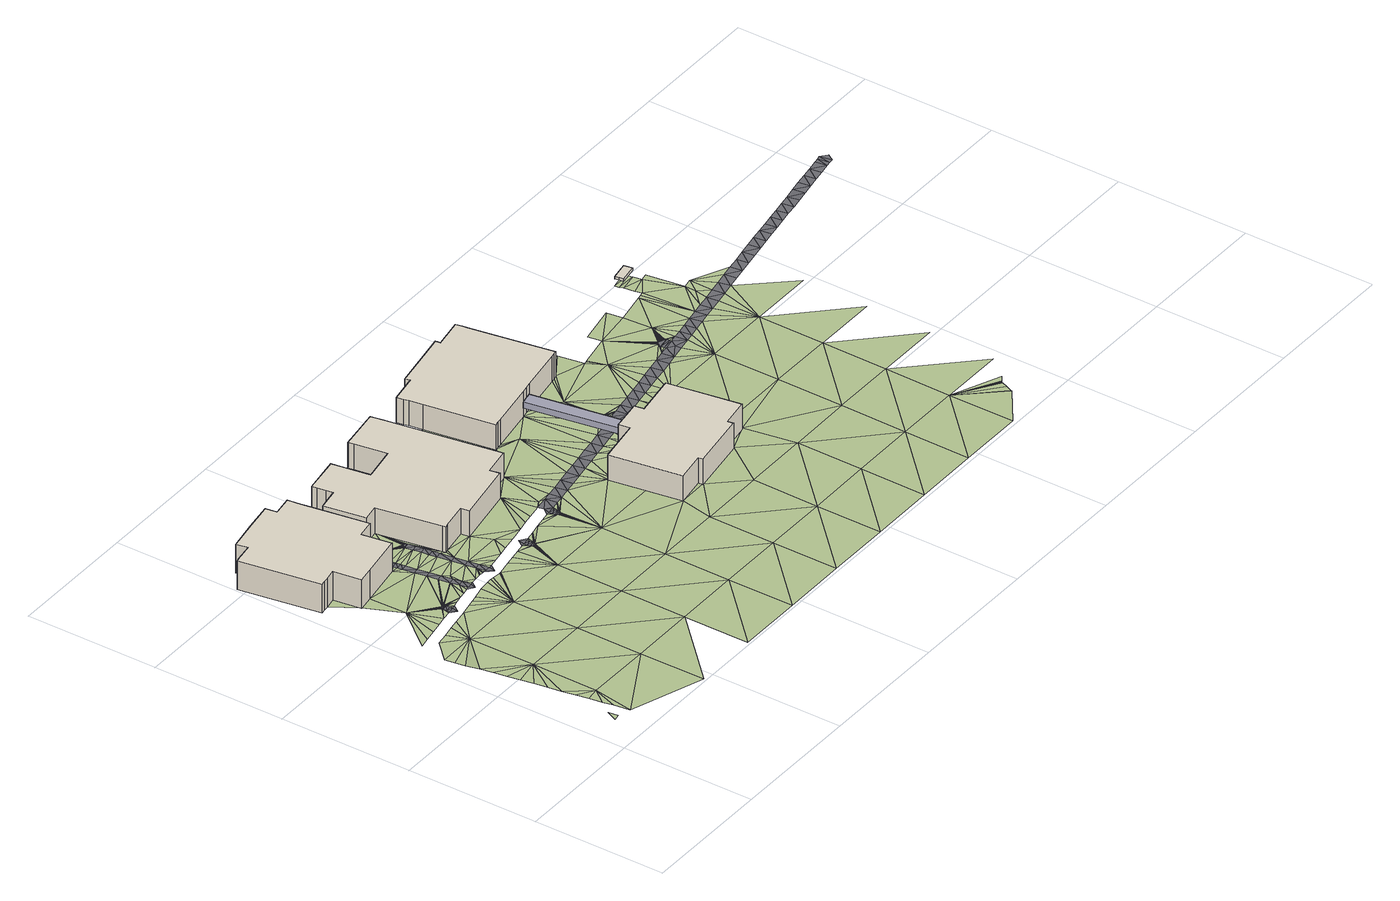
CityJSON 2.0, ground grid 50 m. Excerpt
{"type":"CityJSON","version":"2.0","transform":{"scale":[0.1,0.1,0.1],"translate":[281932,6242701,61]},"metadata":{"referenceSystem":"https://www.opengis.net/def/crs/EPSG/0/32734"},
"CityObjects":{
"building1":{"type":"Building","attributes":{"osm_building":"university","osm_building:levels":"3.5","osm_address":"Auditorium Bellville 7530 Cape Town","plus_code":"4FRW3J9R+39H","ground_height":62.15,"building_height":11.1,"roof_height":73.25},"geometry":[{"type":"Solid","lod":"1","boundaries":[[[[0,1,2,3]],[[1,4,5,2]],[[4,6,7,5]],[[6,8,9,7]],[[8,10,11,9]],[[10,12,13,11]],[[12,14,15,13]],[[14,16,17,15]],[[16,18,19,17]],[[18,20,21,19]],[[20,22,23,21]],[[22,24,25,23]],[[24,26,27,25]],[[26,28,29,27]],[[28,30,31,29]],[[30,32,33,31]],[[32,34,35,33]],[[34,36,37,35]],[[36,38,39,37]],[[38,0,3,39]],[[3,2,5,7,9,11,13,15,17,19,21,23,25,27,29,31,33,35,37,39]],[[38,36,34,32,30,28,26,24,22,20,18,16,14,12,10,8,6,4,1,0]]]]}]},
"building2":{"type":"Building","attributes":{"osm_building":"university","osm_building:levels":"3","osm_building:part":"university","osm_address":"Student Centre Bellville Cape Town","plus_code":"4FRW3J9R+3J6","ground_height":62.25,"building_height":9.7,"roof_height":71.95},"geometry":[{"type":"Solid","lod":"1","boundaries":[[[[40,41,42,43]],[[41,44,45,42]],[[44,46,47,45]],[[46,48,49,47]],[[48,50,51,49]],[[50,52,53,51]],[[52,54,55,53]],[[54,56,57,55]],[[56,58,59,57]],[[58,60,61,59]],[[60,62,63,61]],[[62,64,65,63]],[[64,66,67,65]],[[66,68,69,67]],[[68,70,71,69]],[[70,72,73,71]],[[72,74,75,73]],[[74,76,77,75]],[[76,78,79,77]],[[78,80,81,79]],[[80,82,83,81]],[[82,84,85,83]],[[84,86,87,85]],[[86,88,89,87]],[[88,40,43,89]],[[43,42,45,47,49,51,53,55,57,59,61,63,65,67,69,71,73,75,77,79,81,83,85,87,89]],[[88,86,84,82,80,78,76,74,72,70,68,66,64,62,60,58,56,54,52,50,48,46,44,41,40]]]]}]},
"building3":{"type":"Building","attributes":{"osm_building":"university","osm_building:levels":"3","osm_address":"Post Graduate Study and Student Services Bellville 7530 Cape Town","plus_code":"4FRW3J8R+RWR","ground_height":62.61,"building_height":9.7,"roof_height":72.31},"geometry":[{"type":"Solid","lod":"1","boundaries":[[[[90,91,92,93]],[[91,94,95,92]],[[94,96,97,95]],[[96,98,99,97]],[[98,100,101,99]],[[100,102,103,101]],[[102,104,105,103]],[[104,106,107,105]],[[106,108,109,107]],[[108,110,111,109]],[[110,112,113,111]],[[112,114,115,113]],[[114,116,117,115]],[[116,118,119,117]],[[118,120,121,119]],[[120,122,123,121]],[[122,90,93,123]],[[93,92,95,97,99,101,103,105,107,109,111,113,115,117,119,121,123]],[[122,120,118,116,114,112,110,108,106,104,102,100,98,96,94,91,90]]]]}]},
"bridge1":{"type":"Bridge","attributes":{"osm_building":"bridge","osm_building:levels":"2","osm_building:min_level":"1","osm_layer":"1","osm_min_height":"3.3","ground_height":62.81,"min_height":66.11,"building_height":5.6,"max_height":68.41},"geometry":[{"type":"Solid","lod":"1","boundaries":[[[[124,125,126,127]],[[125,128,129,126]],[[128,130,131,129]],[[130,132,133,131]],[[132,134,135,133]],[[134,124,127,135]],[[127,126,129,131,133,135]],[[134,132,130,128,125,124]]]]}]},
"building4":{"type":"Building","attributes":{"osm_building":"university","osm_building:levels":"3","osm_address":"Library Bellville 7530 Cape Town","plus_code":"4FRW3J9R+3VM","ground_height":62.68,"building_height":9.7,"roof_height":72.38},"geometry":[{"type":"Solid","lod":"1","boundaries":[[[[136,137,138,139]],[[137,140,141,138]],[[140,142,143,141]],[[142,144,145,143]],[[144,146,147,145]],[[146,148,149,147]],[[148,150,151,149]],[[150,152,153,151]],[[152,154,155,153]],[[154,156,157,155]],[[156,158,159,157]],[[158,160,161,159]],[[160,162,163,161]],[[162,164,165,163]],[[164,166,167,165]],[[166,168,169,167]],[[168,170,171,169]],[[170,172,173,171]],[[172,174,175,173]],[[174,176,177,175]],[[176,136,139,177]],[[139,138,141,143,145,147,149,151,153,155,157,159,161,163,165,167,169,171,173,175,177]],[[176,174,172,170,168,166,164,162,160,158,156,154,152,150,148,146,144,142,140,137,136]]]]}]},
"building5":{"type":"Building","attributes":{"osm_building":"roof","osm_building:levels":"1","osm_layer":"1","ground_height":63.45,"bottom_roof_height":66.25,"top_roof_height":67.25},"geometry":[{"type":"Solid","lod":"1","boundaries":[[[[178,179,180,181]],[[179,182,183,180]],[[182,184,185,183]],[[184,186,187,185]],[[186,188,189,187]],[[188,178,181,189]],[[181,180,183,185,187,189]],[[188,186,184,182,179,178]]]]}]},
"terrain1":{"type":"TINRelief","geometry":[{"type":"CompositeSurface","lod":"1","boundaries":[[[190,191,192]],[[193,194,195]],[[196,193,195]],[[197,196,195]],[[195,198,197]],[[195,199,198]],[[200,199,201]],[[201,202,200]],[[201,203,202]],[[203,201,204]],[[195,201,199]],[[205,204,201]],[[201,206,205]],[[207,206,208]],[[208,209,207]],[[208,210,209]],[[194,211,195]],[[206,201,208]],[[212,210,208]],[[195,211,201]],[[213,211,194]],[[214,215,216]],[[217,212,208]],[[215,218,216]],[[219,217,208]],[[201,220,208]],[[219,208,221]],[[218,222,216]],[[223,224,225]],[[201,211,220]],[[222,226,216]],[[221,208,227]],[[223,216,228]],[[226,229,216]],[[226,230,231]],[[232,216,229]],[[216,232,233]],[[234,226,231]],[[216,233,235]],[[234,236,226]],[[226,236,237]],[[238,216,235]],[[237,239,226]],[[239,229,226]],[[216,238,240]],[[241,216,240]],[[216,241,242]],[[216,242,243]],[[244,216,243]],[[244,245,216]],[[245,246,216]],[[246,247,216]],[[247,248,216]],[[249,250,230]],[[231,230,250]],[[227,208,251]],[[208,220,251]],[[252,253,254]],[[255,211,213]],[[253,252,256]],[[257,228,216]],[[258,259,260]],[[261,256,258]],[[262,258,260]],[[258,262,261]],[[256,252,258]],[[263,227,251]],[[216,248,264]],[[265,266,267]],[[268,267,266]],[[268,259,267]],[[258,267,259]],[[251,269,263]],[[270,271,272]],[[273,274,275]],[[270,272,276]],[[275,265,273]],[[264,248,271]],[[276,277,270]],[[270,277,274]],[[220,211,255]],[[278,269,251]],[[273,265,267]],[[257,216,264]],[[278,251,279]],[[228,257,280]],[[274,273,270]],[[264,271,270]],[[267,281,273]],[[282,279,251]],[[283,281,284]],[[283,273,281]],[[285,283,284]],[[220,286,251]],[[251,287,282]],[[288,289,280]],[[290,280,257]],[[290,291,280]],[[289,292,293]],[[288,280,291]],[[288,294,289]],[[295,296,297]],[[298,289,294]],[[251,299,287]],[[300,289,298]],[[300,292,289]],[[301,302,297]],[[303,293,292]],[[286,220,255]],[[293,303,304]],[[304,305,293]],[[306,293,305]],[[307,293,306]],[[307,308,293]],[[309,302,301]],[[293,308,310]],[[311,293,310]],[[293,311,312]],[[313,299,251]],[[297,296,314]],[[293,312,315]],[[293,315,316]],[[317,293,316]],[[317,318,293]],[[318,319,293]],[[251,320,313]],[[293,319,321]],[[301,297,322]],[[320,251,323]],[[323,251,324]],[[251,325,324]],[[319,326,321]],[[325,251,327]],[[328,321,326]],[[328,329,321]],[[297,314,322]],[[321,329,330]],[[331,332,309]],[[321,330,333]],[[309,301,331]],[[321,333,334]],[[334,335,321]],[[321,335,336]],[[337,332,338]],[[336,339,340]],[[340,341,342]],[[339,343,340]],[[344,340,343]],[[344,345,340]],[[345,346,340]],[[347,348,337]],[[346,349,340]],[[350,341,340]],[[350,340,349]],[[351,314,352]],[[348,353,354]],[[355,354,353]],[[356,342,355]],[[321,336,340]],[[357,351,352]],[[351,357,358]],[[301,322,331]],[[351,322,314]],[[358,359,351]],[[360,327,251]],[[338,332,331]],[[351,359,361]],[[337,338,362]],[[360,251,286]],[[351,361,363]],[[340,342,356]],[[362,347,337]],[[353,348,347]],[[340,364,321]],[[353,356,355]],[[365,321,366]],[[367,368,255]],[[321,364,366]],[[369,370,371]],[[356,372,340]],[[372,373,340]],[[373,374,340]],[[374,375,340]],[[375,376,340]],[[376,377,340]],[[377,378,340]],[[378,379,340]],[[380,340,379]],[[340,380,381]],[[381,382,340]],[[382,383,340]],[[383,384,340]],[[385,386,365]],[[384,387,340]],[[340,387,388]],[[340,389,364]],[[370,390,391]],[[369,390,370]],[[385,365,366]],[[392,393,72]],[[340,388,389]],[[70,394,392]],[[70,395,394]],[[70,392,72]],[[72,393,74]],[[327,360,396]],[[397,395,70]],[[70,398,397]],[[399,400,401]],[[286,255,368]],[[389,388,402]],[[402,403,389]],[[389,403,404]],[[389,404,405]],[[406,389,405]],[[407,389,406]],[[407,408,389]],[[391,390,409]],[[389,408,410]],[[410,411,389]],[[412,389,411]],[[398,70,389]],[[389,412,413]],[[401,389,413]],[[367,414,368]],[[389,401,400]],[[389,415,398]],[[400,415,389]],[[393,391,416]],[[385,366,417]],[[418,396,360]],[[416,74,393]],[[419,391,409]],[[420,418,360]],[[417,421,385]],[[422,385,421]],[[416,391,419]],[[423,360,286]],[[424,74,416]],[[420,360,425]],[[409,426,419]],[[425,360,427]],[[427,360,428]],[[428,360,429]],[[429,360,430]],[[430,360,431]],[[431,360,432]],[[432,360,433]],[[360,434,433]],[[434,360,435]],[[435,360,436]],[[360,437,436]],[[438,420,439]],[[440,437,360]],[[440,360,441]],[[441,360,442]],[[443,444,420]],[[439,420,444]],[[443,420,445]],[[445,420,446]],[[446,420,447]],[[447,420,448]],[[420,425,448]],[[368,423,286]],[[449,419,426]],[[439,450,438]],[[450,451,438]],[[452,416,419]],[[453,454,455]],[[456,454,453]],[[419,449,452]],[[360,457,442]],[[458,459,460]],[[461,459,458]],[[458,462,461]],[[458,463,462]],[[458,464,463]],[[465,464,458]],[[455,465,458]],[[458,453,455]],[[423,457,360]],[[442,457,466]],[[457,467,466]],[[468,458,460]],[[457,460,467]],[[414,469,368]],[[470,416,452]],[[460,457,468]],[[471,472,473]],[[423,368,469]],[[469,414,474]],[[470,452,475]],[[473,476,471]],[[477,478,468]],[[468,457,477]],[[470,475,479]],[[480,478,481]],[[478,482,483]],[[478,483,481]],[[478,484,482]],[[485,484,478]],[[486,485,478]],[[486,478,487]],[[477,487,478]],[[457,488,477]],[[488,457,489]],[[489,457,490]],[[490,457,491]],[[491,457,492]],[[493,492,457]],[[457,494,493]],[[480,481,495]],[[494,457,496]],[[497,496,457]],[[480,495,498]],[[497,457,499]],[[500,499,457]],[[457,501,500]],[[501,457,502]],[[457,503,502]],[[503,457,504]],[[505,470,479]],[[471,476,506]],[[507,508,509]],[[110,457,423]],[[510,507,509]],[[511,505,512]],[[513,504,457]],[[505,511,470]],[[514,515,516]],[[514,516,517]],[[518,517,516]],[[518,516,519]],[[508,519,516]],[[469,520,423]],[[516,509,508]],[[513,521,504]],[[521,513,522]],[[523,522,513]],[[523,513,515]],[[511,512,524]],[[513,516,515]],[[525,513,457]],[[526,470,527]],[[511,524,528]],[[527,470,511]],[[110,423,520]],[[511,528,527]],[[525,457,529]],[[469,474,530]],[[527,528,531]],[[532,457,110]],[[532,529,457]],[[527,531,533]],[[534,527,535]],[[520,469,530]],[[530,474,536]],[[537,525,529]],[[538,527,533]],[[537,529,539]],[[540,535,527]],[[529,541,539]],[[529,532,110]],[[110,520,542]],[[160,534,535]],[[541,529,543]],[[527,538,544]],[[543,529,545]],[[527,544,540]],[[540,160,535]],[[542,546,110]],[[547,542,520]],[[547,520,530]],[[545,548,543]],[[538,549,544]],[[540,544,550]],[[549,551,544]],[[550,544,552]],[[548,545,553]],[[544,551,554]],[[548,553,555]],[[536,556,530]],[[544,554,557]],[[558,552,544]],[[553,559,555]],[[555,559,560]],[[542,547,561]],[[559,562,560]],[[544,557,558]],[[556,536,563]],[[564,560,562]],[[565,547,530]],[[562,566,564]],[[567,558,557]],[[566,568,564]],[[569,568,566]],[[530,556,565]],[[570,558,567]],[[571,572,567]],[[569,573,568]],[[574,567,572]],[[569,575,573]],[[547,565,561]],[[570,567,574]],[[576,577,571]],[[578,571,577]],[[579,571,578]],[[579,580,571]],[[580,581,571]],[[581,582,571]],[[583,571,582]],[[573,584,568]],[[585,571,583]],[[585,572,571]],[[558,586,587]],[[586,558,570]],[[588,587,586]],[[575,589,590]],[[573,575,590]],[[584,573,590]],[[570,591,586]],[[591,592,586]],[[592,593,586]],[[593,594,586]],[[586,594,595]],[[595,596,586]],[[597,586,596]],[[598,599,561]],[[597,600,586]],[[586,600,601]],[[602,586,601]],[[603,586,602]],[[586,603,604]],[[605,586,604]],[[586,605,606]],[[606,607,586]],[[608,609,610]],[[608,611,609]],[[612,613,609]],[[614,609,611]],[[609,615,612]],[[609,614,616]],[[617,609,616]],[[609,618,615]],[[618,609,617]],[[619,607,610]],[[589,620,590]],[[561,565,598]],[[607,619,586]],[[556,563,621]],[[610,609,619]],[[588,586,622]],[[590,620,623]],[[586,619,624]],[[556,621,565]],[[620,625,623]],[[621,563,626]],[[622,586,627]],[[628,629,598]],[[629,625,620]],[[627,586,630]],[[629,631,625]],[[624,632,586]],[[565,633,598]],[[629,628,634]],[[630,586,635]],[[629,634,631]],[[632,624,636]],[[586,632,635]],[[631,634,637]],[[638,628,598]],[[621,633,565]],[[639,630,640]],[[641,632,636]],[[637,634,642]],[[630,635,640]],[[640,643,639]],[[638,598,633]],[[641,644,632]],[[634,645,642]],[[646,634,628]],[[635,632,647]],[[647,632,648]],[[632,644,649]],[[626,650,621]],[[634,651,645]],[[652,632,649]],[[646,628,638]],[[632,653,648]],[[651,634,646]],[[650,626,654]],[[652,655,632]],[[656,633,621]],[[655,653,632]],[[652,657,658]],[[651,646,659]],[[658,660,652]],[[660,655,652]],[[621,650,656]],[[661,657,662]],[[661,663,657]],[[664,657,663]],[[657,664,665]],[[665,666,657]],[[657,666,667]],[[667,668,657]],[[668,658,657]],[[669,653,655]],[[659,646,670]],[[671,653,669]],[[672,653,671]],[[653,672,673]],[[638,633,674]],[[653,673,675]],[[653,675,676]],[[677,653,678]],[[676,679,653]],[[680,670,646]],[[676,681,679]],[[681,682,679]],[[650,654,683]],[[682,684,679]],[[684,685,679]],[[685,686,679]],[[687,688,689]],[[690,679,686]],[[691,687,689]],[[689,692,693]],[[693,694,689]],[[695,691,689]],[[689,694,695]],[[690,696,679]],[[697,679,696]],[[679,697,698]],[[699,679,698]],[[679,699,700]],[[700,701,679]],[[633,656,674]],[[679,701,702]],[[702,692,679]],[[703,680,646]],[[704,653,679]],[[692,689,679]],[[704,678,653]],[[646,638,705]],[[706,703,646]],[[689,707,679]],[[708,650,683]],[[709,650,708]],[[710,650,709]],[[646,711,706]],[[679,707,712]],[[713,650,710]],[[714,650,713]],[[650,714,715]],[[716,650,715]],[[717,650,716]],[[718,650,717]],[[718,719,650]],[[705,638,674]],[[720,650,719]],[[712,721,679]],[[722,656,650]],[[723,704,679]],[[711,646,705]],[[723,679,721]],[[723,721,724]],[[711,705,725]],[[674,656,726]],[[724,727,723]],[[728,725,705]],[[724,729,727]],[[728,705,730]],[[724,731,732]],[[729,724,732]],[[733,729,734]],[[735,733,734]],[[705,674,736]],[[735,737,738]],[[738,739,740]],[[731,741,742]],[[730,705,743]],[[742,732,731]],[[734,737,735]],[[732,734,729]],[[738,737,739]],[[744,740,739]],[[745,742,741]],[[743,705,746]],[[732,747,734]],[[748,732,742]],[[748,742,745]],[[749,748,745]],[[705,750,746]],[[749,751,748]],[[751,752,748]]]}]},
"road1":{"type":"Road","attributes":{"osm_highway":"service","osm_lanes":"1","osm_surface":"asphalt"},"geometry":[{"type":"MultiSurface","lod":"1","boundaries":[[[239,236,256]],[[256,235,239]],[[230,753,249]],[[239,237,236]],[[235,268,246]],[[234,256,236]],[[234,231,256]],[[232,229,233]],[[233,229,239]],[[239,235,233]],[[256,231,250]],[[240,235,242]],[[242,241,240]],[[238,235,240]],[[243,242,244]],[[244,242,245]],[[242,246,245]],[[246,242,235]],[[250,249,254]],[[277,246,268]],[[256,250,253]],[[268,261,262]],[[268,256,261]],[[259,268,262]],[[260,259,262]],[[268,266,265]],[[235,256,268]],[[254,753,252]],[[254,253,250]],[[246,277,276]],[[275,274,277]],[[271,246,276]],[[247,246,248]],[[271,248,246]],[[276,272,271]],[[275,277,268]],[[268,265,275]],[[249,753,254]]]}]},
"road2":{"type":"Road","attributes":{"osm_highway":"service","osm_lanes":"1","osm_surface":"asphalt"},"geometry":[{"type":"MultiSurface","lod":"1","boundaries":[[[304,292,310]],[[292,304,303]],[[318,311,292]],[[304,307,305]],[[292,339,318]],[[298,294,342]],[[350,300,298]],[[294,288,355]],[[306,305,307]],[[307,310,308]],[[304,310,307]],[[311,310,292]],[[291,355,288]],[[339,292,300]],[[315,317,316]],[[315,312,311]],[[317,315,318]],[[333,335,334]],[[339,335,333]],[[318,315,311]],[[318,333,328]],[[319,318,326]],[[333,329,328]],[[328,326,318]],[[329,333,330]],[[333,318,339]],[[291,290,354]],[[302,273,283]],[[284,754,285]],[[309,270,273]],[[257,264,332]],[[332,337,257]],[[270,309,264]],[[309,332,264]],[[337,348,290]],[[283,285,297]],[[309,273,302]],[[297,285,295]],[[296,295,754]],[[283,297,302]],[[754,295,285]],[[350,349,339]],[[300,350,339]],[[350,298,341]],[[346,339,349]],[[335,339,336]],[[339,344,343]],[[344,339,345]],[[346,345,339]],[[298,342,341]],[[294,355,342]],[[354,355,291]],[[348,354,290]],[[337,290,257]]]}]},
"road3":{"type":"Road","attributes":{"osm_highway":"service","osm_is_in":"Bellville Campus, Cape Peninsula University of Technology, Bellville, Western Cape, South Africa","osm_lanes":"1","osm_oneway":"no","osm_service":"driveway","osm_surface":"asphalt"},"geometry":[{"type":"MultiSurface","lod":"1","boundaries":[[[373,387,378]],[[373,375,374]],[[376,375,378]],[[375,373,378]],[[387,373,399]],[[380,382,381]],[[373,372,398]],[[372,356,398]],[[356,353,397]],[[378,380,379]],[[377,376,378]],[[380,378,387]],[[395,353,347]],[[383,382,384]],[[382,380,384]],[[407,406,387]],[[387,384,380]],[[387,406,404]],[[388,387,402]],[[387,403,402]],[[404,403,387]],[[406,405,404]],[[387,399,407]],[[347,362,395]],[[391,322,351]],[[361,755,363]],[[393,322,391]],[[338,331,392]],[[338,392,394]],[[392,331,393]],[[331,322,393]],[[394,395,362]],[[351,363,370]],[[351,370,391]],[[363,755,371]],[[370,363,371]],[[369,371,755]],[[398,415,399]],[[415,400,399]],[[399,401,412]],[[407,410,408]],[[410,412,411]],[[410,399,412]],[[413,412,401]],[[410,407,399]],[[373,398,399]],[[398,356,397]],[[395,397,353]],[[338,394,362]]]}]},
"road4":{"type":"Road","attributes":{"osm_access":"private","osm_highway":"service","osm_lanes":"1","osm_oneway":"yes","osm_surface":"asphalt"},"geometry":[{"type":"MultiSurface","lod":"1","boundaries":[[[446,447,448]],[[443,446,448]],[[428,448,425]],[[430,431,432]],[[430,437,429]],[[430,432,437]],[[443,448,429]],[[443,429,465]],[[448,428,429]],[[425,427,428]],[[433,437,432]],[[439,444,443]],[[445,446,443]],[[443,465,439]],[[438,451,756]],[[451,456,756]],[[450,439,455]],[[451,450,454]],[[437,433,434]],[[435,436,437]],[[429,437,465]],[[437,441,467]],[[467,441,442]],[[437,440,441]],[[467,442,466]],[[460,459,467]],[[437,467,465]],[[459,465,467]],[[465,461,462]],[[465,462,463]],[[465,463,464]],[[454,456,451]],[[450,455,454]],[[439,465,455]],[[461,465,459]],[[456,453,756]],[[437,434,435]]]}]},
"road5":{"type":"Road","attributes":{"osm_access":"private","osm_highway":"service","osm_lanes":"1","osm_oneway":"yes","osm_surface":"asphalt"},"geometry":[{"type":"MultiSurface","lod":"1","boundaries":[[[492,485,486]],[[487,477,486]],[[489,486,477]],[[490,491,492]],[[493,494,492]],[[492,494,485]],[[488,489,477]],[[492,486,490]],[[486,489,490]],[[481,485,508]],[[481,483,484]],[[482,484,483]],[[484,485,481]],[[480,498,757]],[[498,510,757]],[[495,481,508]],[[498,495,507]],[[494,522,485]],[[496,497,499]],[[521,496,499]],[[500,501,503]],[[502,503,501]],[[499,500,521]],[[503,521,500]],[[494,521,522]],[[485,522,519]],[[521,503,504]],[[519,522,523]],[[523,514,517]],[[518,523,517]],[[523,518,519]],[[507,510,498]],[[495,508,507]],[[485,519,508]],[[515,514,523]],[[509,757,510]],[[494,496,521]]]}]},
"road6":{"type":"Road","attributes":{"osm_access":"private","osm_highway":"service","osm_lanes":"2","osm_surface":"asphalt"},"geometry":[{"type":"MultiSurface","lod":"1","boundaries":[[[580,579,578]],[[580,591,583]],[[580,582,581]],[[572,583,591]],[[591,580,605]],[[618,580,578]],[[585,583,572]],[[591,574,572]],[[582,580,583]],[[612,578,577]],[[595,592,591]],[[595,593,592]],[[570,574,591]],[[594,593,595]],[[605,596,595]],[[591,605,595]],[[601,597,596]],[[577,576,612]],[[614,605,618]],[[615,578,612]],[[616,618,617]],[[608,610,614]],[[614,611,608]],[[614,618,616]],[[607,614,610]],[[605,580,618]],[[578,615,618]],[[613,612,576]],[[606,605,607]],[[601,605,604]],[[605,601,596]],[[603,602,601]],[[604,603,601]],[[601,600,597]],[[607,605,614]],[[576,758,613]]]}]},
"road7":{"type":"Road","attributes":{"osm_access":"private","osm_highway":"service","osm_lanes":"2","osm_surface":"asphalt"},"geometry":[{"type":"MultiSurface","lod":"1","boundaries":[[[694,675,665]],[[675,655,665]],[[665,667,666]],[[655,660,665]],[[694,665,664]],[[664,663,695]],[[668,665,658]],[[658,665,660]],[[667,665,668]],[[687,663,661]],[[671,669,672]],[[672,669,655]],[[673,672,655]],[[655,675,673]],[[661,662,688]],[[702,675,694]],[[691,663,687]],[[692,694,693]],[[702,701,699]],[[684,675,702]],[[694,692,702]],[[701,700,699]],[[694,664,695]],[[663,691,695]],[[688,687,661]],[[759,688,662]],[[675,684,681]],[[676,675,681]],[[684,699,690]],[[682,681,684]],[[686,685,684]],[[690,686,684]],[[697,696,698]],[[699,698,696]],[[696,690,699]],[[699,684,702]]]}]},
"road8":{"type":"Road","attributes":{"osm_access":"private","osm_highway":"service","osm_is_in":"Bellville Campus, Cape Peninsula University of Technology, Bellville, Western Cape, South Africa","osm_lanes":"2","osm_maxheight":"3.3","osm_maxspeed":"30","osm_name":"Engineering Way","osm_surface":"asphalt"},"geometry":[{"type":"MultiSurface","lod":"1","boundaries":[[[524,509,516]],[[524,516,513]],[[509,524,757]],[[531,513,525]],[[524,513,528]],[[524,512,757]],[[537,539,533]],[[531,525,533]],[[539,541,533]],[[531,528,513]],[[525,537,533]],[[538,541,549]],[[548,551,543]],[[541,543,549]],[[541,538,533]],[[551,548,555]],[[557,560,567]],[[555,560,557]],[[564,567,560]],[[549,543,551]],[[557,554,555]],[[551,555,554]],[[584,590,758]],[[623,619,590]],[[590,613,758]],[[624,623,625]],[[564,568,567]],[[568,584,758]],[[576,568,758]],[[567,568,571]],[[613,590,609]],[[619,609,590]],[[636,624,625]],[[619,623,624]],[[576,571,568]],[[631,637,641]],[[649,642,645]],[[644,637,642]],[[645,651,652]],[[659,670,759]],[[651,659,652]],[[641,637,644]],[[642,649,644]],[[659,657,652]],[[652,649,645]],[[657,659,662]],[[688,759,680]],[[759,662,659]],[[759,670,680]],[[641,636,631]],[[625,631,636]],[[680,703,707]],[[712,703,706]],[[711,721,706]],[[724,725,728]],[[711,725,721]],[[730,741,728]],[[689,680,707]],[[712,706,721]],[[703,712,707]],[[728,731,724]],[[724,721,725]],[[731,728,741]],[[745,741,743]],[[743,749,745]],[[741,730,743]],[[680,689,688]],[[751,746,760]],[[761,762,763]],[[751,760,761]],[[749,743,746]],[[749,746,751]],[[763,752,761]],[[751,761,752]],[[764,762,765]],[[766,767,768]],[[767,769,770]],[[765,770,764]],[[764,763,762]],[[766,768,771]],[[770,769,772]],[[764,770,772]],[[767,766,769]],[[773,774,775]],[[776,773,777]],[[776,778,771]],[[779,774,780]],[[771,781,766]],[[771,778,781]],[[775,777,773]],[[775,774,779]],[[776,777,778]],[[782,783,779]],[[779,780,782]],[[784,785,783]],[[786,787,784]],[[784,787,785]],[[784,783,782]],[[788,786,789]],[[790,791,792]],[[788,789,791]],[[793,792,794]],[[787,786,788]],[[795,788,791]],[[796,795,791]],[[792,793,790]],[[790,796,791]],[[794,797,793]]]}]}
},
"vertices":[
[305,1581,9],[298,1623,9],[298,1623,122],[305,1581,122],[190,1606,9],[190,1606,122],[80,1587,9],[80,1587,122],[88,1544,9],[88,1544,122],[22,1534,9],[22,1534,122],[7,1530,9],[7,1530,122],[58,1230,9],[58,1230,122],[72,1232,9],[72,1232,122],[92,1235,9],[92,1235,122],[135,1242,9],[135,1242,122],[151,1140,9],[151,1140,122],[208,1149,9],[208,1149,122],[376,1176,9],[376,1176,122],[374,1186,9],[374,1186,122],[358,1286,9],[358,1286,122],[425,1297,9],[425,1297,122],[389,1512,9],[389,1512,122],[382,1557,9],[382,1557,122],[378,1592,9],[378,1592,122],
[930,1630,9],[926,1649,9],[926,1649,110],[930,1630,110],[767,1625,9],[767,1625,110],[771,1605,9],[771,1605,110],[791,1484,9],[791,1484,110],[661,1461,9],[661,1461,110],[641,1585,9],[641,1585,110],[638,1602,9],[638,1602,110],[499,1581,9],[499,1581,110],[502,1562,9],[502,1562,110],[507,1531,9],[507,1531,110],[511,1503,9],[511,1503,110],[430,1489,9],[430,1489,110],[458,1334,9],[458,1334,110],[518,1345,9],[518,1345,110],[560,1109,9],[560,1109,110],[563,1095,9],[563,1095,110],[573,1097,9],[573,1097,110],[673,1115,9],[673,1115,110],[679,1083,9],[679,1083,110],[908,1124,9],[908,1124,110],[902,1160,9],[902,1160,110],[1007,1178,9],[1007,1178,110],[949,1521,9],[949,1521,110],[934,1609,9],[934,1609,110],
[1609,969,13],[1466,946,13],[1466,946,113],[1609,969,113],[1460,982,13],[1460,982,113],[1423,976,13],[1423,976,113],[1398,972,13],[1398,972,113],[1377,969,13],[1377,969,113],[1345,964,13],[1345,964,113],[1352,922,13],[1352,922,113],[1204,898,13],[1204,898,113],[1188,895,13],[1188,895,113],[1232,628,13],[1232,628,113],[1341,646,13],[1341,646,113],[1345,628,13],[1345,628,113],[1565,663,13],[1565,663,113],[1562,683,13],[1562,683,113],[1668,700,13],[1668,700,113],[1624,971,13],[1624,971,113],
[1377,969,51],[1398,972,51],[1398,972,74],[1377,969,74],[1423,976,51],[1423,976,74],[1364,1328,51],[1364,1328,74],[1341,1324,51],[1341,1324,74],[1317,1319,51],[1317,1319,74],
[1561,1361,15],[1554,1402,15],[1554,1402,114],[1561,1361,114],[1507,1672,15],[1507,1672,114],[1505,1690,15],[1505,1690,114],[1500,1714,15],[1500,1714,114],[1389,1695,15],[1389,1695,114],[1386,1713,15],[1386,1713,114],[1158,1674,15],[1158,1674,114],[1162,1655,15],[1162,1655,114],[1057,1637,15],[1057,1637,114],[1061,1613,15],[1061,1613,114],[1065,1594,15],[1065,1594,114],[1073,1544,15],[1073,1544,114],[1116,1285,15],[1116,1285,114],[1130,1288,15],[1130,1288,114],[1146,1290,15],[1146,1290,114],[1317,1319,15],[1317,1319,114],[1341,1324,15],[1341,1324,114],[1364,1328,15],[1364,1328,114],[1529,1355,15],[1529,1355,114],[1545,1358,15],[1545,1358,114],
[2076,1471,52],[2079,1455,52],[2079,1455,62],[2076,1471,62],[2146,1467,52],[2146,1467,62],[2143,1484,52],[2143,1484,62],[2140,1499,52],[2140,1499,62],[2074,1487,52],[2074,1487,62],
[141,121,6],[134,157,7],[116,117,6],[178,165,7],[188,107,6],[213,258,7],[171,203,7],[162,251,7],[154,299,7],[145,347,7],[137,395,8],[213,508,8],[128,443,8],[119,491,8],[111,539,8],[102,587,8],[94,635,8],[85,683,6],[213,758,8],[78,720,6],[72,758,6],[462,258,7],[138,825,8],[462,9,8],[92,861,8],[131,868,8],[213,1008,9],[183,832,8],[176,876,8],[228,840,8],[462,508,8],[264,846,8],[221,883,9],[151,1140,10],[135,1242,10],[92,1235,10],[256,890,9],[319,855,8],[208,1149,10],[297,926,9],[290,895,9],[297,921,9],[298,927,9],[298,928,9],[297,922,9],[299,929,9],[297,923,9],[297,924,9],[299,930,9],[297,925,9],[300,931,9],[301,932,9],[302,932,9],[303,933,9],[304,933,9],[305,933,9],[306,934,9],[307,934,9],[308,934,9],[301,897,9],[299,908,9],[462,758,8],[333,903,9],[320,912,9],[322,901,9],[710,258,8],[318,925,9],[410,1113,9],[356,908,9],[317,929,9],[318,928,9],[318,926,9],[318,927,9],[319,856,8],[418,1071,9],[315,931,9],[316,930,9],[382,913,9],[316,929,9],[365,865,8],[425,1029,9],[309,934,9],[310,933,9],[432,987,9],[313,932,9],[314,932,9],[311,933,9],[312,933,9],[390,870,8],[416,875,8],[376,1176,10],[408,918,9],[460,884,9],[438,955,9],[432,923,9],[443,925,9],[710,508,9],[502,888,9],[397,1190,10],[374,1186,10],[403,1155,10],[400,1172,10],[391,1229,10],[358,1286,10],[394,1208,10],[465,928,9],[475,930,9],[459,959,9],[392,1227,10],[522,890,9],[391,1228,10],[462,1008,9],[454,991,9],[392,1230,10],[392,1231,10],[392,1232,10],[392,1233,10],[393,1234,10],[393,1235,10],[447,1033,9],[394,1236,10],[395,1237,10],[396,1237,10],[533,889,9],[497,932,9],[397,1238,10],[398,1238,10],[399,1239,10],[400,1239,10],[401,1240,10],[566,886,9],[425,1297,10],[541,1005,9],[568,886,9],[569,886,9],[570,886,9],[402,1240,10],[571,886,9],[403,1240,10],[404,1240,10],[405,1239,10],[533,1054,9],[439,1075,9],[406,1239,10],[407,1238,10],[408,1238,10],[409,1237,10],[432,1117,9],[525,1103,9],[410,1237,10],[462,1257,10],[413,1230,10],[416,1212,10],[410,1236,10],[411,1235,10],[412,1234,10],[412,1233,10],[516,1161,10],[425,1158,10],[413,1232,10],[413,1231,10],[547,965,9],[520,934,9],[511,1190,10],[422,1176,10],[419,1193,10],[506,1219,10],[522,934,9],[524,934,9],[537,933,9],[710,758,10],[542,933,9],[520,1132,9],[553,932,9],[458,1334,10],[389,1512,11],[430,1489,11],[710,9,9],[959,258,10],[586,933,9],[569,969,9],[575,932,9],[506,1220,10],[506,1221,10],[506,1222,10],[507,1223,10],[507,1225,10],[507,1226,10],[508,1227,10],[509,1228,10],[510,1229,10],[511,1230,10],[512,1230,10],[512,1231,10],[513,1231,10],[462,1507,11],[382,1557,11],[514,1232,10],[515,1232,10],[518,1345,10],[620,939,10],[563,1008,9],[547,1107,9],[555,1057,9],[542,1136,10],[538,1165,10],[627,896,10],[533,1194,10],[528,1223,10],[527,1226,10],[528,1225,10],[527,1227,10],[517,1232,10],[518,1232,10],[519,1232,10],[520,1232,10],[521,1231,10],[522,1231,10],[523,1230,10],[655,945,10],[524,1230,10],[525,1229,10],[525,1228,10],[526,1228,10],[959,9,10],[528,1224,10],[679,1083,10],[512,1503,11],[663,902,10],[710,1008,10],[699,908,10],[507,1531,11],[502,1562,11],[959,508,11],[673,1115,10],[751,886,10],[691,952,10],[751,885,10],[752,885,10],[753,884,10],[754,884,10],[755,883,10],[756,883,10],[758,883,10],[759,883,10],[760,883,10],[761,883,10],[762,884,10],[732,914,10],[747,892,10],[763,884,10],[764,885,10],[765,885,10],[748,890,10],[747,891,10],[748,889,10],[748,888,10],[749,887,10],[750,887,10],[747,961,10],[745,905,10],[743,916,10],[803,971,10],[776,921,10],[767,908,10],[769,896,10],[765,919,10],[959,758,12],[811,927,10],[768,889,10],[767,888,10],[768,890,10],[769,891,10],[769,892,10],[769,894,10],[769,895,10],[765,886,10],[766,887,10],[848,933,13],[1208,258,11],[908,1124,13],[710,1507,12],[641,1585,12],[661,1461,12],[1208,9,12],[840,977,13],[791,1484,12],[937,917,13],[884,940,13],[877,983,13],[919,946,13],[933,924,13],[933,922,13],[933,923,13],[934,921,13],[935,920,13],[935,919,13],[936,918,13],[938,916,13],[939,916,13],[940,915,13],[941,915,13],[942,915,13],[943,915,13],[944,915,13],[931,937,13],[945,915,13],[947,915,13],[930,948,13],[948,915,13],[949,916,13],[950,916,13],[950,917,13],[951,917,13],[952,918,13],[933,993,13],[772,1605,12],[953,940,13],[955,927,13],[962,953,13],[951,951,13],[959,1008,13],[934,993,13],[1023,962,13],[955,923,13],[954,922,13],[991,957,13],[955,924,13],[955,925,13],[955,926,13],[1208,508,13],[953,919,13],[953,920,13],[954,921,13],[985,1000,13],[1064,968,13],[902,1160,14],[1007,1178,14],[1016,1005,13],[1188,895,15],[1456,258,12],[1057,1011,13],[1208,758,15],[1098,1017,15],[948,1521,15],[959,1507,15],[1456,9,12],[1105,974,15],[1143,1025,15],[1106,974,15],[1117,1285,16],[1151,982,15],[1345,628,14],[1196,990,15],[1208,1257,16],[1204,898,15],[1342,646,16],[1456,508,14],[1241,997,15],[1188,1033,15],[1130,1288,16],[1233,1041,15],[1146,1290,16],[1352,922,17],[1279,1049,15],[1286,1005,15],[1705,258,15],[1324,1056,15],[1317,1319,16],[1345,964,17],[1331,1013,15],[1565,663,16],[1377,969,17],[1705,9,14],[1376,1021,17],[1705,508,16],[1398,972,17],[1369,1064,17],[1412,1027,17],[1422,977,17],[1440,1106,17],[1404,1070,17],[1438,1103,17],[1456,1008,17],[1439,1105,17],[1460,982,17],[1438,1076,17],[1437,1081,17],[1435,1088,17],[1435,1090,17],[1435,1092,17],[1435,1095,17],[1436,1097,17],[1436,1099,17],[1467,1037,17],[1437,1101,17],[1456,1257,18],[1341,1324,18],[1364,1328,18],[1466,946,17],[1522,1046,17],[1442,1108,17],[1443,1109,17],[1445,1110,17],[1447,1112,17],[1449,1112,17],[1451,1113,17],[1453,1114,17],[1668,700,19],[1562,683,16],[1455,1114,17],[1458,1114,17],[1460,1114,17],[1462,1113,17],[1464,1113,17],[1466,1112,17],[1468,1111,17],[1470,1110,17],[1473,1107,17],[1514,1090,17],[1471,1109,17],[1474,1105,17],[1480,1089,17],[1481,1084,17],[1476,1104,17],[1479,1096,17],[1477,1102,17],[1478,1100,17],[1478,1098,17],[1549,1096,17],[1609,969,19],[1953,258,16],[1529,1355,18],[1557,1052,17],[1594,1103,19],[1602,1060,19],[1953,9,16],[1545,1358,18],[1705,758,19],[1624,971,19],[1561,1361,18],[1647,1068,19],[1705,1257,20],[1953,508,19],[1705,1008,19],[1669,1322,20],[1639,1111,19],[1692,1076,19],[1953,758,21],[1554,1402,19],[1652,1419,21],[1684,1119,19],[1737,1084,19],[1604,1688,21],[1729,1127,19],[1782,1091,19],[1953,1008,21],[1679,1324,20],[1685,1325,20],[1774,1135,20],[2202,258,17],[1827,1099,19],[1819,1143,20],[1804,1347,20],[2202,9,16],[1889,1187,22],[2202,508,19],[1854,1149,22],[1887,1183,22],[1862,1105,21],[1888,1185,22],[1887,1162,22],[1888,1155,22],[1885,1171,22],[1885,1173,22],[1885,1175,22],[1885,1177,22],[1885,1179,22],[1886,1182,22],[1890,1189,22],[1917,1115,21],[1892,1190,22],[1893,1192,22],[1895,1193,22],[2202,758,20],[1897,1194,22],[1899,1195,22],[1795,1398,21],[1935,1424,23],[1953,1257,21],[1966,1124,21],[1901,1196,22],[1903,1196,22],[2338,108,16],[1905,1196,22],[1908,1196,22],[1910,1196,22],[1930,1169,22],[1931,1162,22],[1958,1167,22],[1912,1196,22],[1928,1178,22],[1925,1186,22],[1927,1184,22],[1927,1182,22],[1928,1180,22],[1914,1195,22],[1916,1194,22],[1918,1193,22],[1920,1192,22],[1921,1191,22],[1923,1189,22],[1924,1188,22],[1996,1129,21],[1946,1365,22],[2202,1008,22],[2035,1136,22],[1988,1172,22],[2338,110,16],[2339,112,16],[2348,134,17],[2075,1143,22],[2028,1179,22],[2356,156,17],[2357,158,17],[2358,160,17],[2360,162,17],[2361,163,17],[2363,165,17],[2365,166,17],[2386,180,17],[2067,1186,22],[2450,258,17],[2065,1386,23],[2107,1193,23],[2114,1150,23],[2450,508,19],[2078,1388,25],[2154,1157,23],[2090,1391,25],[2200,1165,23],[2146,1200,23],[2204,1300,23],[2086,1414,25],[2152,1434,25],[2079,1455,25],[2450,758,21],[2146,1467,25],[2076,1471,23],[2143,1484,25],[2074,1487,23],[2192,1208,23],[2202,1257,23],[2245,1173,23],[2140,1499,25],[2237,1217,23],[2291,1182,23],[2180,1439,25],[2239,1307,23],[2283,1225,23],[2450,1008,22],[2328,1233,24],[2374,1241,24],
[315,877,8],
[457,906,9],
[568,908,9],
[750,939,10],
[937,971,13],
[1463,1058,17],
[1913,1137,22],
[2336,1190,24],[2382,1198,24],[2427,1206,24],[2420,1249,24],[2465,1258,24],[2473,1214,24],[2594,1280,24],[2560,1230,24],[2601,1237,24],[2552,1273,24],[2518,1222,24],[2642,1244,24],[2511,1266,24],[2725,1258,24],[2767,1265,24],[2759,1308,24],[2684,1251,24],[2718,1301,24],[2676,1294,24],[2800,1315,24],[2808,1272,24],[2635,1287,24],[2849,1279,26],[2842,1322,26],[2891,1286,26],[2883,1329,26],[2932,1293,26],[2925,1336,26],[2966,1343,26],[2973,1300,26],[3025,1353,26],[3015,1307,26],[3032,1310,26],[3040,1356,26],[3048,1312,26],[3007,1350,26],[3008,1350,26],[3066,1338,26]
]}
